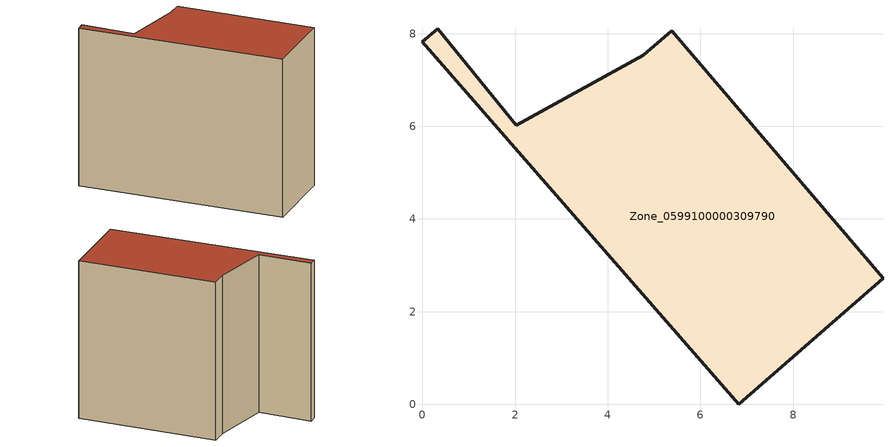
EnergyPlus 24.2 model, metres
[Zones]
Zone_0599100000309790
 floor ground (C_G): 2.03,6.02 4.76,7.54 5.38,8.06 9.94,2.72 6.83,0 0,7.82 0.32,8.11 z0
 wall outside (C_F): 6.83,0 9.94,2.72 5.38,8.06 4.76,7.54 2.03,6.02 0.32,8.11 0,7.82 6.83,0 z0:8.12
 roof outside (C_R): 4.76,7.54 2.03,6.02 0.32,8.11 0,7.82 6.83,0 9.94,2.72 5.38,8.06 z8.12
[BUILDING]
Pand.0599100000309790: North Axis=0; Terrain=City; Loads Convergence Tolerance Value=0.04; Temperature Convergence Tolerance Value=0.4; Solar Distribution=FullExterior; Maximum Number of Warmup Days=25; Minimum Number of Warmup Days=1
[Site:Location]
Rotterdam.The.Hague.AP_ZH_NLD Design_Conditions: Latitude=51.96; Longitude=4.45; Time Zone=1; Elevation=-4.5
[SITE:GROUNDTEMPERATURE:BUILDINGSURFACE]
18, 18, 18, 18, 18, 18, 18, 18, 18, 18, 18, 18
[MATERIAL] Thermal Absorptance=0.9; Solar Absorptance=0.7; Visible Absorptance=0.7
Name | Roughness | Thickness | Conductivity | Density | Specific Heat
G.TI.1946 | MediumSmooth | 0.15 | 1 | 540 | 1210
F.TI.1946 | Rough | 0.3 | 0.857143 | 1920 | 840
R.TI.1946 | MediumRough | 0.2 | 0.1 | 1500 | 1000
[CONSTRUCTION]
C_G: G.TI.1946
C_F: F.TI.1946
C_R: R.TI.1946
[ZONE]
Zone_0599100000309790: Type=1; Multiplier=1; Ceiling Height=Autocalculate; Volume=Autocalculate; Floor Area=autocalculate; Part of Total Floor Area=Yes
[ZONEINFILTRATION:DESIGNFLOWRATE]
Infil_Zone_0599100000309790: Zone or ZoneList or Space or SpaceList=Zone_0599100000309790; Schedule=AlwaysOn; Design Flow Rate Calculation Method=Flow/Area; Flow Rate per Floor Area=0.003; Constant Term Coefficient=1; Temperature Term Coefficient=0; Velocity Term Coefficient=0; Velocity Squared Term Coefficient=0
[HVACTEMPLATE:ZONE:IDEALLOADSAIRSYSTEM]
Zone_0599100000309790: Maximum Heating Supply Air Temperature=50; Minimum Cooling Supply Air Temperature=13; Maximum Heating Supply Air Humidity Ratio=0.0156; Minimum Cooling Supply Air Humidity Ratio=0.0077; Heating Limit=NoLimit; Cooling Limit=NoLimit; Dehumidification Control Type=ConstantSensibleHeatRatio; Cooling Sensible Heat Ratio=0.7; Dehumidification Setpoint=60; Humidification Control Type=None; Humidification Setpoint=30; Outdoor Air Method=None; Outdoor Air Flow Rate per Person=0.00944; Outdoor Air Flow Rate per Zone Floor Area=0; Outdoor Air Flow Rate per Zone=0; Demand Controlled Ventilation Type=None; Outdoor Air Economizer Type=NoEconomizer; Heat Recovery Type=None; Sensible Heat Recovery Effectiveness=0.7; Latent Heat Recovery Effectiveness=0.65
[ZONECONTROL:THERMOSTAT]
ThermostatControl_Zone_0599100000309790: Zone or ZoneList=Zone_0599100000309790; Control Type Schedule=DualSetpointControlType; Control 1=Thermostat_Zone_0599100000309790; Temperature Difference Between Cutout And Setpoint=0
[THERMOSTATSETPOINT:DUALSETPOINT]
Thermostat_Zone_0599100000309790: Heating Setpoint Temperature Schedule=HeatingSetpoint_Zone_0599100000309790; Cooling Setpoint Temperature Schedule=CoolingSetpoint_Zone_0599100000309790
[SCHEDULE:COMPACT]
HeatingSetpoint_Zone_0599100000309790: Through: 12/31, For: AllDays, Until: 24:00, 21
CoolingSetpoint_Zone_0599100000309790: Through: 12/31, For: AllDays, Until: 24:00, 24
DualSetpointControlType: Through: 12/31, For: AllDays, Until: 24:00, 4
AlwaysOn: Through: 12/31, For: AllDays, Until: 24:00, 1
